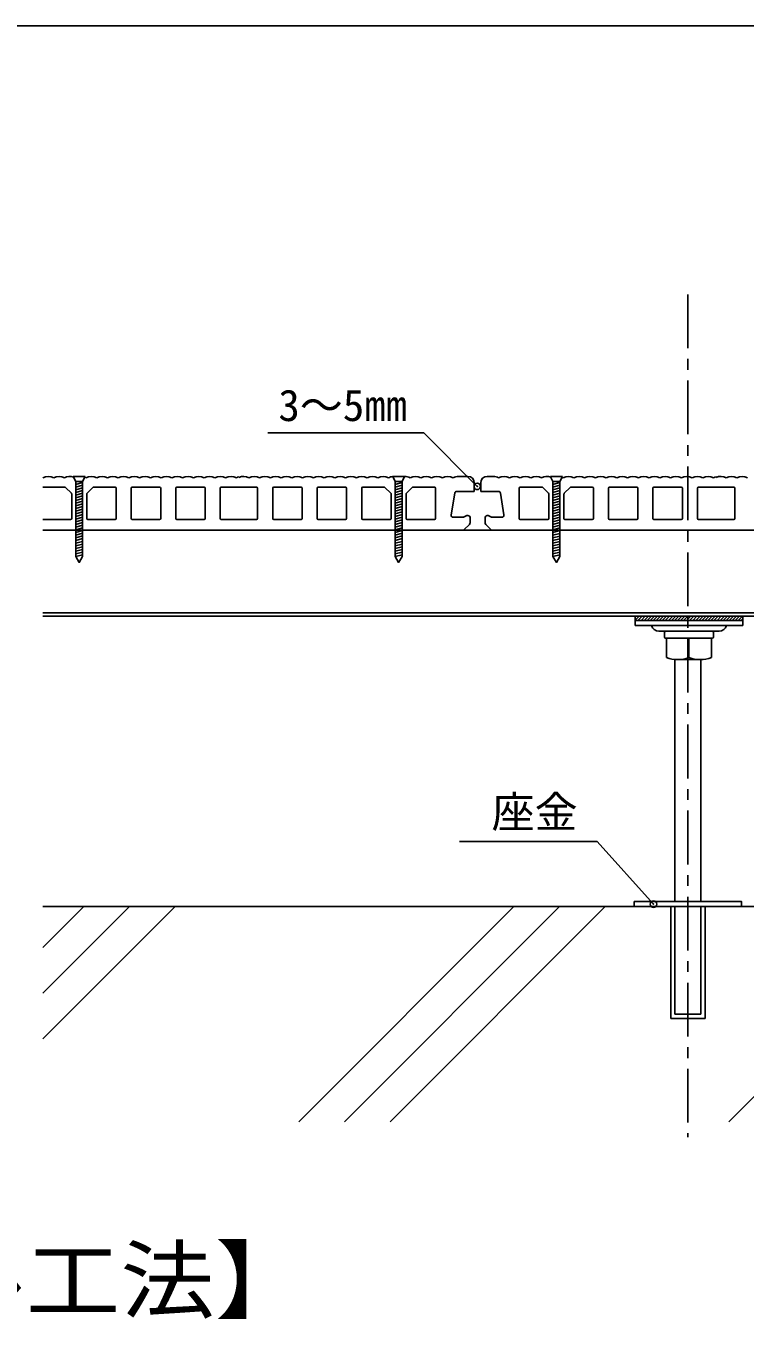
# Model space of a CAD drawing. Units: millimetres, scale not verified. Extents: x -1033 to 1029, y -737 to 700.
# Drawn here: x 109 to 443, y 99 to 700 of the extents above; entities that cross this region are included whole.
import ezdxf
from ezdxf.enums import TextEntityAlignment as Align

# ---------------------------------------------------------------- set-up
doc = ezdxf.new("R2010")
doc.units = ezdxf.units.MM
doc.header["$LTSCALE"] = 5
doc.header["$PDMODE"] = 32
doc.header["$PDSIZE"] = 3
doc.linetypes.add('CHAIN1', pattern=[8, 5, -1, 1, -1])
for name, color, linetype in [('0-0_中心線', 4, 'CHAIN1'), ('0-1_中線', 7, 'Continuous'), ('0-2_太線１', 3, 'Continuous'), ('0-3_太線２', 2, 'Continuous'), ('0-6_文字', 7, 'Continuous'), ('F-1_中線', 7, 'Continuous')]:
    doc.layers.add(name, color=color, linetype=linetype)
doc.styles.add('ＭＳ ゴシック', font='')
doc.styles.get('ＭＳ ゴシック').set_extended_font_data('MS Gothic')

msp = doc.modelspace()

# ---------------------------------------------------------------- linework, layer by layer
at = {"layer": '0-0_中心線'}
msp.add_line((416.828, 575.119), (416.828, 183.268), dxfattribs=at)
at = {"layer": '0-1_中線'}
for p, q in [((130.887, 490.519), (136.487, 490.519)), ((135.287, 487.666), (132.087, 486.808)), ((279.487, 490.519), (285.087, 490.519)), ((283.887, 487.666), (280.687, 486.808)), ((352.872, 490.51), (358.472, 490.51)), ((357.272, 487.657), (354.072, 486.799)), ((135.287, 486.423), (132.087, 485.566)), ((135.287, 485.181), (132.087, 484.323)), ((135.287, 483.939), (132.087, 483.081)), ((135.287, 482.696), (132.087, 481.839)), ((135.287, 481.454), (132.087, 480.597)), ((283.887, 486.423), (280.687, 485.566)), ((283.887, 485.181), (280.687, 484.323)), ((283.887, 483.939), (280.687, 483.081)), ((283.887, 482.696), (280.687, 481.839)), ((283.887, 481.454), (280.687, 480.597)), ((357.272, 486.415), (354.072, 485.557)), ((357.272, 485.172), (354.072, 484.315)), ((357.272, 483.93), (354.072, 483.072)), ((357.272, 482.688), (354.072, 481.83)), ((357.272, 481.445), (354.072, 480.588)), ((135.287, 480.212), (132.087, 479.354)), ((135.287, 478.969), (132.087, 478.112)), ((135.287, 477.727), (132.087, 476.869)), ((135.287, 476.485), (132.087, 475.627)), ((135.287, 475.242), (132.087, 474.385)), ((283.887, 480.212), (280.687, 479.354)), ((283.887, 478.969), (280.687, 478.112)), ((283.887, 477.727), (280.687, 476.869)), ((283.887, 476.485), (280.687, 475.627)), ((283.887, 475.242), (280.687, 474.385)), ((357.272, 480.203), (354.072, 479.345)), ((357.272, 478.961), (354.072, 478.103)), ((357.272, 477.718), (354.072, 476.861)), ((357.272, 476.476), (354.072, 475.618)), ((357.272, 475.234), (354.072, 474.376)), ((135.287, 474), (132.087, 473.142)), ((135.287, 472.758), (132.087, 471.9)), ((135.287, 471.515), (132.087, 470.658)), ((135.287, 470.273), (132.087, 469.416)), ((135.287, 469.031), (132.087, 468.173)), ((283.887, 474), (280.687, 473.142)), ((283.887, 472.758), (280.687, 471.9)), ((283.887, 471.515), (280.687, 470.658)), ((283.887, 470.273), (280.687, 469.416)), ((283.887, 469.031), (280.687, 468.173)), ((357.272, 473.991), (354.072, 473.134)), ((357.272, 472.749), (354.072, 471.892)), ((357.272, 471.507), (354.072, 470.649)), ((357.272, 470.264), (354.072, 469.407)), ((357.272, 469.022), (354.072, 468.164)), ((116.828, 465.519), (716.828, 465.519)), ((116.828, 465.519), (341.828, 465.519)), ((135.287, 467.788), (132.087, 466.931)), ((135.287, 466.546), (132.087, 465.688)), ((135.287, 465.304), (132.087, 464.446)), ((135.287, 464.061), (132.087, 463.204)), ((283.887, 467.788), (280.687, 466.931)), ((283.887, 466.546), (280.687, 465.688)), ((283.887, 465.304), (280.687, 464.446)), ((283.887, 464.061), (280.687, 463.204)), ((357.272, 467.78), (354.072, 466.922)), ((357.272, 466.537), (354.072, 465.68)), ((357.272, 465.295), (354.072, 464.438)), ((357.272, 464.053), (354.072, 463.195)), ((135.287, 462.819), (132.087, 461.962)), ((135.287, 461.577), (132.087, 460.719)), ((135.287, 460.334), (132.087, 459.477)), ((135.287, 459.092), (132.087, 458.235)), ((135.287, 457.85), (132.087, 456.992)), ((283.887, 462.819), (280.687, 461.962)), ((283.887, 461.577), (280.687, 460.719)), ((283.887, 460.334), (280.687, 459.477)), ((283.887, 459.092), (280.687, 458.235)), ((283.887, 457.85), (280.687, 456.992)), ((357.272, 462.81), (354.072, 461.953)), ((357.272, 461.568), (354.072, 460.71)), ((357.272, 460.326), (354.072, 459.468)), ((357.272, 459.083), (354.072, 458.226)), ((357.272, 457.841), (354.072, 456.984)), ((135.287, 456.607), (132.087, 455.75)), ((135.287, 455.365), (132.087, 454.508)), ((135.287, 454.123), (132.087, 453.265)), ((283.887, 456.607), (280.687, 455.75)), ((283.887, 455.365), (280.687, 454.508)), ((283.887, 454.123), (280.687, 453.265)), ((357.272, 456.599), (354.072, 455.741)), ((357.272, 455.356), (354.072, 454.499)), ((357.272, 454.114), (354.072, 453.256)), ((442.35, 423.519), (392.35, 423.519)), ((392.35, 421.219), (392.35, 423.519)), ((442.35, 421.219), (392.35, 421.219)), ((442.35, 423.519), (442.35, 421.219)), ((403.35, 418.519), (417.35, 418.519)), ((406, 418.019), (406, 415.819)), ((406.5, 418.519), (428.2, 418.519)), ((406.5, 415.319), (428.2, 415.319)), ((406.85, 406.256), (406.85, 415.319)), ((431.35, 418.519), (417.35, 418.519)), ((417.35, 406.256), (417.35, 415.319)), ((427.85, 415.319), (427.85, 406.256)), ((428.7, 418.019), (428.7, 415.819)), ((410.828, 405.372), (410.828, 292.819)), ((422.6, 405.319), (412.1, 405.319)), ((422.828, 405.319), (422.828, 292.819)), ((135.915, 290.519), (116.828, 271.431)), ((178.342, 290.519), (116.828, 229.005)), ((157.129, 290.519), (116.828, 250.218)), ((116.828, 290.519), (716.828, 290.519)), ((335.915, 290.519), (235.915, 190.519)), ((357.129, 290.519), (257.129, 190.519)), ((378.342, 290.519), (278.342, 190.519)), ((391.828, 292.819), (391.828, 290.519)), ((391.828, 292.819), (391.828, 290.519)), ((441.828, 290.519), (391.828, 290.519)), ((408.828, 290.519), (408.828, 238.519)), ((410.828, 290.519), (410.828, 240.519)), ((422.828, 290.519), (422.828, 240.519)), ((424.828, 290.519), (424.828, 238.519)), ((535.915, 290.519), (435.915, 190.519)), ((441.828, 290.519), (441.828, 292.819)), ((422.828, 240.519), (410.828, 240.519)), ((424.828, 238.519), (408.828, 238.519))]:
    msp.add_line(p, q, dxfattribs=at)
for points in [[(130.887, 490.519), (130.946, 490.401), (132.087, 488.119)], [(136.487, 490.519), (135.287, 488.119), (132.087, 488.119)], [(132.087, 488.119), (132.087, 453.29), (133.687, 450.519), (135.287, 453.29), (135.287, 488.119)], [(279.487, 490.519), (279.546, 490.401), (280.687, 488.119)], [(285.087, 490.519), (283.887, 488.119), (280.687, 488.119)], [(280.687, 488.119), (280.687, 453.29), (282.287, 450.519), (283.887, 453.29), (283.887, 488.119)], [(352.872, 490.51), (352.931, 490.393), (354.072, 488.11)], [(358.472, 490.51), (357.272, 488.11), (354.072, 488.11)], [(354.072, 488.11), (354.072, 453.281), (355.672, 450.51), (357.272, 453.281), (357.272, 488.11)], [(441.828, 290.519), (441.828, 292.819), (391.828, 292.819)]]:
    msp.add_lwpolyline(points, dxfattribs=at)
for centre, radius, start, end in [((403.35, 422.137), 3.619, 194.70476, 270), ((431.35, 422.137), 3.619, 270, 345.29523), ((406.5, 418.019), 0.5, 90, 180), ((406.5, 415.819), 0.5, 180, 270), ((428.2, 418.019), 0.5, 0, 90), ((428.2, 415.819), 0.5, 270, 0), ((412.1, 420.483), 15.164, 249.74384, 290.25616), ((422.6, 420.483), 15.164, 249.74384, 290.25616)]:
    msp.add_arc(centre, radius, start, end, dxfattribs=at)
at = {"layer": '0-2_太線１'}
for p, q in [((392.35, 425.519), (442.35, 425.519)), ((392.35, 425.519), (392.35, 423.519)), ((392.786, 425.519), (392.35, 425.082)), ((394.2, 425.519), (392.35, 423.668)), ((395.615, 425.519), (393.615, 423.519)), ((397.029, 425.519), (395.029, 423.519)), ((398.443, 425.519), (396.443, 423.519)), ((399.857, 425.519), (397.857, 423.519)), ((401.272, 425.519), (399.272, 423.519)), ((402.686, 425.519), (400.686, 423.519)), ((404.1, 425.519), (402.1, 423.519)), ((405.514, 425.519), (403.514, 423.519)), ((406.928, 425.519), (404.928, 423.519)), ((408.343, 425.519), (406.343, 423.519)), ((409.757, 425.519), (407.757, 423.519)), ((411.171, 425.519), (409.171, 423.519)), ((412.585, 425.519), (410.585, 423.519)), ((413.999, 425.519), (411.999, 423.519)), ((415.414, 425.519), (413.414, 423.519)), ((416.828, 425.519), (414.828, 423.519)), ((418.242, 425.519), (416.242, 423.519)), ((419.656, 425.519), (417.656, 423.519)), ((421.071, 425.519), (419.071, 423.519)), ((422.485, 425.519), (420.485, 423.519)), ((423.899, 425.519), (421.899, 423.519)), ((425.313, 425.519), (423.313, 423.519)), ((426.727, 425.519), (424.727, 423.519)), ((428.142, 425.519), (426.142, 423.519)), ((429.556, 425.519), (427.556, 423.519)), ((430.97, 425.519), (428.97, 423.519)), ((432.384, 425.519), (430.384, 423.519)), ((433.798, 425.519), (431.798, 423.519)), ((435.213, 425.519), (433.213, 423.519)), ((436.627, 425.519), (434.627, 423.519)), ((438.041, 425.519), (436.041, 423.519)), ((439.455, 425.519), (437.455, 423.519)), ((440.87, 425.519), (438.87, 423.519)), ((442.284, 425.519), (440.284, 423.519)), ((442.35, 424.171), (441.698, 423.519)), ((442.35, 425.519), (442.35, 423.519))]:
    msp.add_line(p, q, dxfattribs=at)
at = {"layer": '0-3_太線２'}
for p, q in [((310.113, 490.519), (314.487, 490.519)), ((317.487, 487.519), (317.487, 483.519)), ((320.487, 487.519), (320.487, 483.519)), ((323.487, 490.519), (326.313, 490.519)), ((126.98, 485.519), (116.987, 485.519)), ((127.334, 485.372), (130.041, 482.665)), ((130.187, 482.312), (130.187, 471.019)), ((137.187, 471.019), (137.187, 482.312)), ((140.041, 485.372), (137.334, 482.665)), ((150.387, 485.519), (140.394, 485.519)), ((150.887, 471.019), (150.887, 485.019)), ((157.887, 471.019), (157.887, 485.019)), ((171.087, 485.519), (158.387, 485.519)), ((171.587, 471.019), (171.587, 485.019)), ((178.587, 471.019), (178.587, 485.019)), ((191.787, 485.519), (179.087, 485.519)), ((192.287, 485.019), (192.287, 471.019)), ((199.287, 471.019), (199.287, 485.019)), ((207.987, 485.519), (199.787, 485.519)), ((216.187, 485.519), (207.987, 485.519)), ((216.687, 471.019), (216.687, 485.019)), ((223.687, 471.019), (223.687, 485.019)), ((236.887, 485.519), (224.187, 485.519)), ((237.387, 471.019), (237.387, 485.019)), ((244.387, 471.019), (244.387, 485.019)), ((257.587, 485.519), (244.887, 485.519)), ((258.087, 485.019), (258.087, 471.019)), ((265.087, 471.019), (265.087, 485.019)), ((275.58, 485.519), (265.587, 485.519)), ((278.641, 482.665), (275.934, 485.372)), ((278.787, 471.019), (278.787, 482.312)), ((285.787, 471.019), (285.787, 482.312)), ((288.641, 485.372), (285.934, 482.665)), ((298.987, 485.519), (288.994, 485.519)), ((299.487, 471.019), (299.487, 485.019)), ((306.681, 472.683), (308.348, 482.683)), ((309.334, 483.519), (317.487, 483.519)), ((328.64, 483.519), (320.487, 483.519)), ((331.293, 472.683), (329.626, 482.683)), ((338.313, 484.984), (338.313, 470.984)), ((348.965, 485.51), (338.972, 485.51)), ((349.318, 485.364), (352.026, 482.656)), ((352.172, 482.303), (352.172, 471.01)), ((359.172, 471.01), (359.172, 482.303)), ((362.026, 485.364), (359.318, 482.656)), ((372.372, 485.51), (362.379, 485.51)), ((372.872, 471.01), (372.872, 485.01)), ((379.872, 471.01), (379.872, 485.01)), ((393.072, 485.51), (380.372, 485.51)), ((393.572, 471.01), (393.572, 485.01)), ((400.572, 471.01), (400.572, 485.01)), ((413.772, 485.51), (401.072, 485.51)), ((414.272, 485.01), (414.272, 471.01)), ((421.272, 471.01), (421.272, 485.01)), ((429.972, 485.51), (421.772, 485.51)), ((438.172, 485.51), (429.972, 485.51)), ((438.672, 471.01), (438.672, 485.01)), ((129.687, 470.519), (116.987, 470.519)), ((137.687, 470.519), (150.387, 470.519)), ((158.387, 470.519), (171.087, 470.519)), ((191.787, 470.519), (179.087, 470.519)), ((199.787, 470.519), (207.987, 470.519)), ((207.987, 470.519), (216.187, 470.519)), ((224.187, 470.519), (236.887, 470.519)), ((257.587, 470.519), (244.887, 470.519)), ((265.587, 470.519), (278.287, 470.519)), ((286.287, 470.519), (298.987, 470.519)), ((307.668, 471.519), (312.487, 471.519)), ((314.04, 472.295), (312.487, 471.519)), ((315.487, 468.933), (315.487, 471.401)), ((322.487, 468.933), (322.487, 471.401)), ((323.934, 472.295), (325.487, 471.519)), ((330.307, 471.519), (325.487, 471.519)), ((351.672, 470.51), (338.972, 470.51)), ((359.672, 470.51), (372.372, 470.51)), ((380.372, 470.51), (393.072, 470.51)), ((413.772, 470.51), (401.072, 470.51)), ((421.772, 470.51), (429.972, 470.51)), ((429.972, 470.51), (438.172, 470.51)), ((116.828, 465.519), (207.987, 465.519)), ((207.987, 465.519), (312.073, 465.519)), ((315.194, 468.226), (312.78, 465.812)), ((322.78, 468.226), (325.194, 465.812)), ((325.901, 465.519), (341.828, 465.519)), ((338.813, 465.51), (684.858, 465.51))]:
    msp.add_line(p, q, dxfattribs=at)
for centre, radius, start, end in [((119.313, 485.519), 5, 60, 119.80017), ((124.313, 485.519), 5, 60, 120), ((129.313, 485.519), 5, 69.77651, 120), ((134.313, 485.519), 5, 60, 66.77513), ((139.313, 485.519), 5, 60, 120), ((144.313, 485.519), 5, 60, 120), ((149.313, 485.519), 5, 60, 120), ((154.313, 485.519), 5, 60, 120), ((159.313, 485.519), 5, 60, 120), ((164.313, 485.519), 5, 60, 120), ((169.313, 485.519), 5, 60, 120), ((174.313, 485.519), 5, 60, 120), ((179.313, 485.519), 5, 60, 120), ((184.313, 485.519), 5, 60, 120), ((189.313, 485.519), 5, 60, 120), ((194.313, 485.519), 5, 60, 120), ((199.313, 485.519), 5, 60, 120), ((204.313, 485.519), 5, 60, 120), ((209.313, 485.519), 5, 105.37489, 120), ((210.113, 485.519), 5, 60, 115.15912), ((215.113, 485.519), 5, 60, 120), ((220.113, 485.519), 5, 60, 120), ((225.113, 485.519), 5, 60, 120), ((230.113, 485.519), 5, 60, 120), ((235.113, 485.519), 5, 60, 120), ((240.113, 485.519), 5, 60, 120), ((245.113, 485.519), 5, 60, 120), ((250.113, 485.519), 5, 60, 120), ((255.113, 485.519), 5, 60, 120), ((260.113, 485.519), 5, 60, 120), ((265.113, 485.519), 5, 60, 120), ((270.113, 485.519), 5, 60, 120), ((275.113, 485.519), 5, 60, 120), ((280.113, 485.519), 5, 96.97525, 120), ((285.113, 485.519), 5, 60, 90.29496), ((290.113, 485.519), 5, 60, 120), ((295.113, 485.519), 5, 60, 120), ((300.113, 485.519), 5, 60, 120), ((305.113, 485.519), 5, 60, 120), ((310.113, 485.519), 5, 90, 120), ((314.487, 487.519), 3, 0, 90), ((323.487, 487.519), 3, 90, 180), ((326.313, 485.519), 5, 60, 90), ((331.313, 485.519), 5, 60, 120), ((336.313, 485.519), 5, 60, 120), ((341.298, 485.51), 5, 60, 119.80017), ((346.298, 485.51), 5, 60, 120), ((351.298, 485.51), 5, 69.77651, 120), ((356.298, 485.51), 5, 60, 66.77513), ((361.298, 485.51), 5, 60, 120), ((366.298, 485.51), 5, 60, 120), ((371.298, 485.51), 5, 60, 120), ((376.298, 485.51), 5, 60, 120), ((381.298, 485.51), 5, 60, 120), ((386.298, 485.51), 5, 60, 120), ((391.298, 485.51), 5, 60, 120), ((396.298, 485.51), 5, 60, 120), ((401.298, 485.51), 5, 60, 120), ((406.298, 485.51), 5, 60, 120), ((411.298, 485.51), 5, 60, 120), ((416.298, 485.51), 5, 60, 120), ((421.298, 485.51), 5, 60, 120), ((426.298, 485.51), 5, 60, 120), ((431.298, 485.51), 5, 105.37489, 120), ((432.098, 485.51), 5, 60, 115.15912), ((437.098, 485.51), 5, 60, 120), ((442.098, 485.51), 5, 60, 120), ((116.987, 485.019), 0.5, 90, 108.56334), ((126.98, 485.019), 0.5, 45, 90), ((129.687, 482.312), 0.5, 0, 45), ((137.687, 482.312), 0.5, 135, 180), ((140.394, 485.019), 0.5, 90, 135), ((150.387, 485.019), 0.5, 0, 90), ((158.387, 485.019), 0.5, 90, 180), ((171.087, 485.019), 0.5, 0, 90), ((179.087, 485.019), 0.5, 90, 180), ((191.787, 485.019), 0.5, 0, 90), ((199.787, 485.019), 0.5, 90, 180), ((216.187, 485.019), 0.5, 0, 90), ((224.187, 485.019), 0.5, 90, 180), ((236.887, 485.019), 0.5, 0, 90), ((244.887, 485.019), 0.5, 90, 180), ((257.587, 485.019), 0.5, 0, 90), ((265.587, 485.019), 0.5, 90, 180), ((275.58, 485.019), 0.5, 45, 90), ((278.287, 482.312), 0.5, 0, 45), ((286.287, 482.312), 0.5, 135, 180), ((288.994, 485.019), 0.5, 90, 135), ((298.987, 485.019), 0.5, 0, 90), ((309.334, 482.519), 1, 90, 170.53768), ((328.64, 482.519), 1, 9.46232, 90), ((338.813, 484.984), 0.5, 90, 180), ((338.972, 485.01), 0.5, 90, 108.56334), ((348.965, 485.01), 0.5, 45, 90), ((351.672, 482.303), 0.5, 0, 45), ((359.672, 482.303), 0.5, 135, 180), ((362.379, 485.01), 0.5, 90, 135), ((372.372, 485.01), 0.5, 0, 90), ((380.372, 485.01), 0.5, 90, 180), ((393.072, 485.01), 0.5, 0, 90), ((401.072, 485.01), 0.5, 90, 180), ((413.772, 485.01), 0.5, 0, 90), ((421.772, 485.01), 0.5, 90, 180), ((438.172, 485.01), 0.5, 0, 90), ((116.987, 471.019), 0.5, 251.43666, 270), ((129.687, 471.019), 0.5, 270, 0), ((137.687, 471.019), 0.5, 180, 270), ((150.387, 471.019), 0.5, 270, 0), ((158.387, 471.019), 0.5, 180, 270), ((171.087, 471.019), 0.5, 270, 0), ((179.087, 471.019), 0.5, 180, 270), ((191.787, 471.019), 0.5, 270, 0), ((199.787, 471.019), 0.5, 180, 270), ((216.187, 471.019), 0.5, 270, 0), ((224.187, 471.019), 0.5, 180, 270), ((236.887, 471.019), 0.5, 270, 0), ((244.887, 471.019), 0.5, 180, 270), ((257.587, 471.019), 0.5, 270, 0), ((265.587, 471.019), 0.5, 180, 270), ((278.287, 471.019), 0.5, 270, 0), ((286.287, 471.019), 0.5, 180, 270), ((298.987, 471.019), 0.5, 270, 0), ((307.668, 472.519), 1, 170.53768, 270), ((314.487, 471.401), 1, 0, 116.56505), ((323.487, 471.401), 1, 63.43495, 180), ((330.307, 472.519), 1, 270, 9.46232), ((338.813, 470.984), 0.5, 180, 270), ((338.972, 471.01), 0.5, 251.43666, 270), ((351.672, 471.01), 0.5, 270, 0), ((359.672, 471.01), 0.5, 180, 270), ((372.372, 471.01), 0.5, 270, 0), ((380.372, 471.01), 0.5, 180, 270), ((393.072, 471.01), 0.5, 270, 0), ((401.072, 471.01), 0.5, 180, 270), ((413.772, 471.01), 0.5, 270, 0), ((421.772, 471.01), 0.5, 180, 270), ((438.172, 471.01), 0.5, 270, 0), ((312.073, 466.519), 1, 270, 315), ((314.487, 468.933), 1, 315, 0), ((323.487, 468.933), 1, 180, 225), ((325.901, 466.519), 1, 225, 270)]:
    msp.add_arc(centre, radius, start, end, dxfattribs=at)
at = {"layer": '0-6_文字'}
for p, q in [((221.442, 510.798), (293.941, 510.798)), ((318.848, 485.891), (293.941, 510.798)), ((116.828, 427.119), (716.828, 427.119)), ((116.828, 425.519), (716.828, 425.519)), ((374.569, 320.756), (310.642, 320.756)), ((374.569, 320.756), (400.835, 291.669))]:
    msp.add_line(p, q, dxfattribs=at)
for p in [(318.848, 485.891), (400.835, 291.669)]:
    msp.add_point(p, dxfattribs=at)
at = {"layer": 'F-1_中線'}
msp.add_line((-1033.224, 699.989), (1029.276, 699.989), dxfattribs=at)

# ---------------------------------------------------------------- texts
at = {"layer": '0-6_文字', "style": 'ＭＳ ゴシック'}
for s, p in [('3～5㎜', (226.347, 511.862)), ('座金', (325.538, 322.796))]:
    msp.add_text(s, height=14.66, dxfattribs=at).set_placement(p, align=Align.BOTTOM_LEFT)
at = {"layer": '0-6_文字', "style": 'ＭＳ ゴシック', "width": 1.1}
msp.add_text('【根太シングル工法】', height=29.33, dxfattribs=at).set_placement((-199.253, 93.356), align=Align.BOTTOM_LEFT)

doc.saveas('drawing.dxf')
